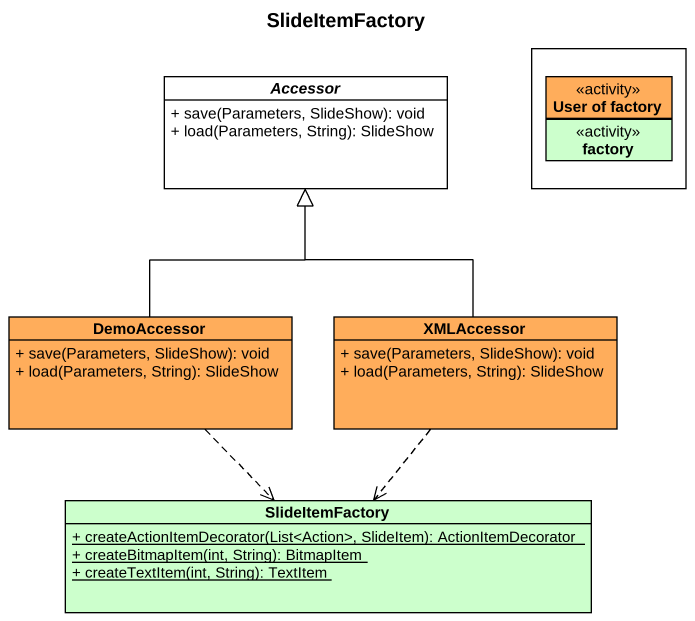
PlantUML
@startuml
title SlideItemFactory
hide circle
hide empty members
skinparam classAttributeIconSize 0
abstract class Accessor {
  + save(Parameters, SlideShow): void
  + load(Parameters, String): SlideShow
}
rectangle " " as rectangle1 {
  class "User of factory" as User_of_factory <<activity>> #FFAD5B
  class factory <<activity>> #CCFFCC
}
class DemoAccessor #FFAD5B {
  + save(Parameters, SlideShow): void
  + load(Parameters, String): SlideShow
}
class XMLAccessor #FFAD5B {
  + save(Parameters, SlideShow): void
  + load(Parameters, String): SlideShow
}
class SlideItemFactory #CCFFCC {
  {static} + createActionItemDecorator(List<Action>, SlideItem): ActionItemDecorator
  {static} + createBitmapItem(int, String): BitmapItem
  {static} + createTextItem(int, String): TextItem
}
DemoAccessor -up-|> Accessor
DemoAccessor ..> SlideItemFactory
XMLAccessor -up-|> Accessor
XMLAccessor ..> SlideItemFactory
@enduml
